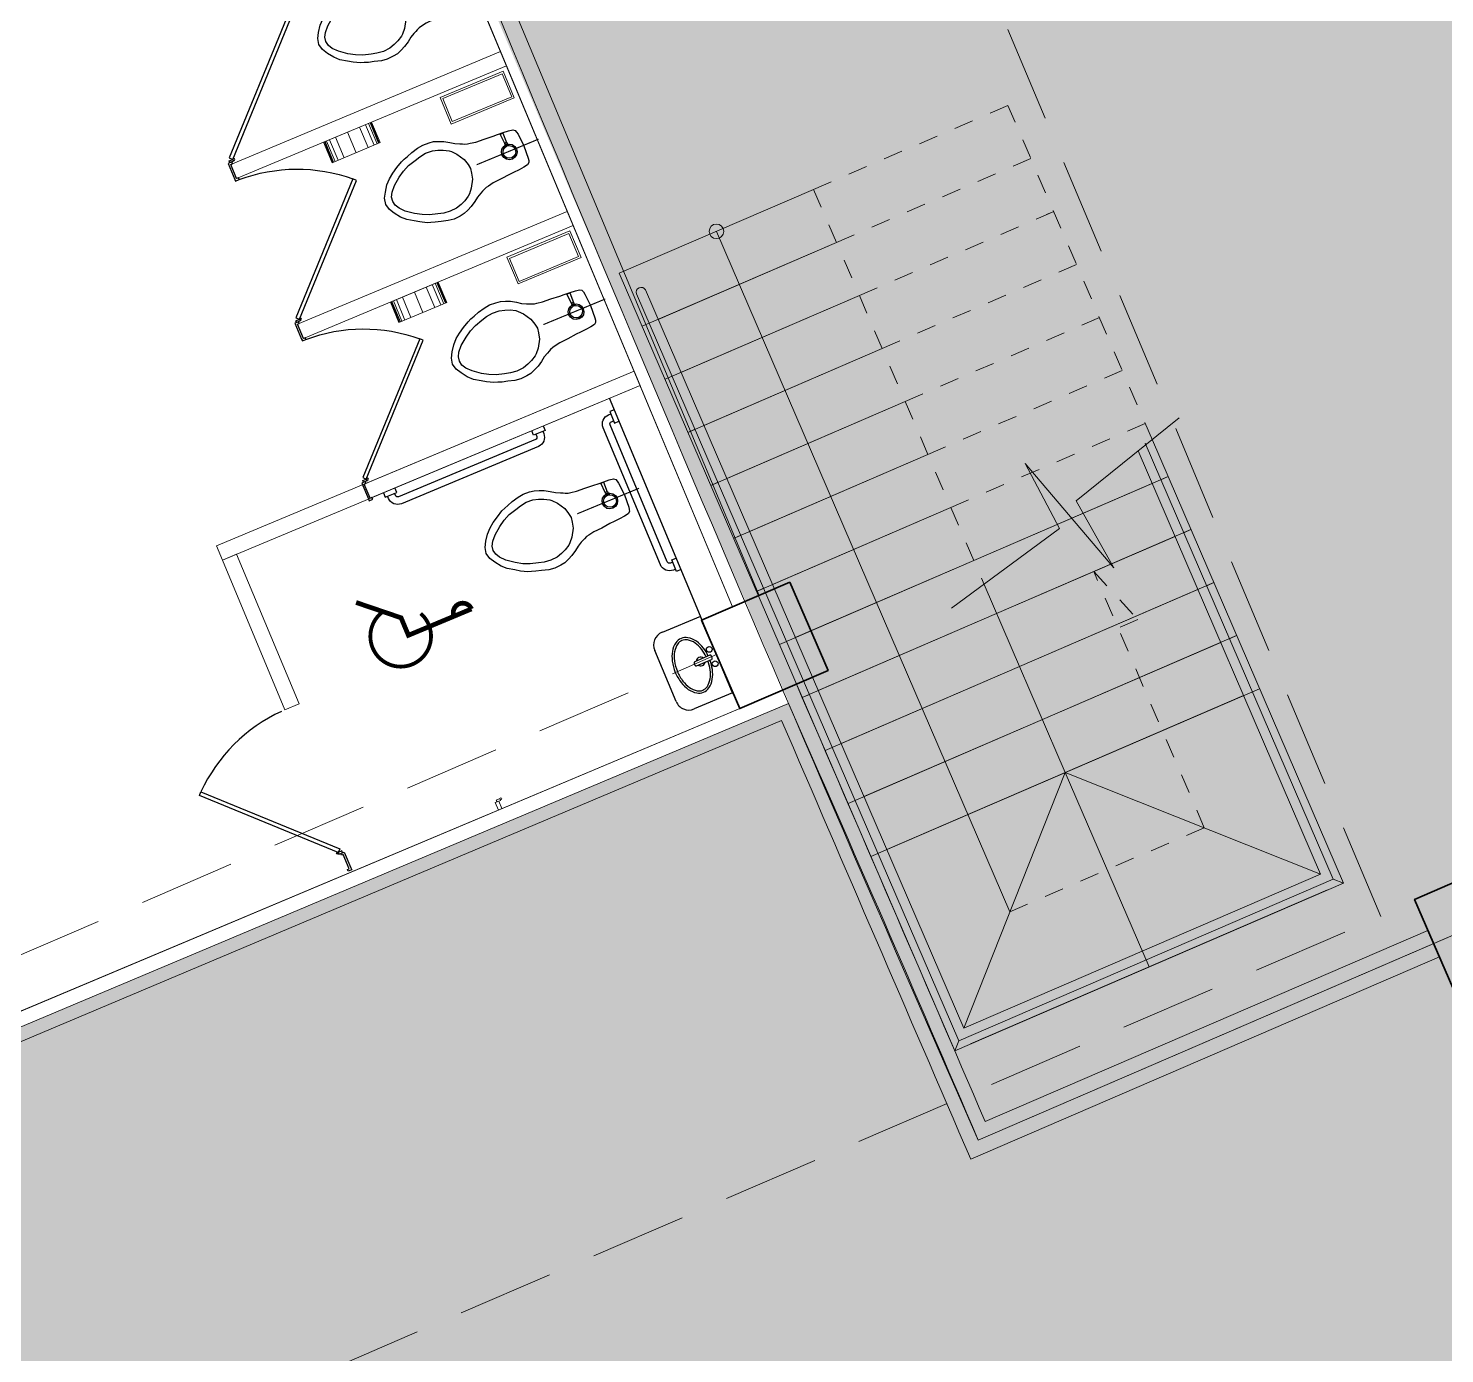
# Model space of a CAD drawing. Header units: metres. Extents: x 2 to 659295185, y -28 to 1124222152.
# Drawn here: x 655527.76 to 655535.12, y 1126304.49 to 1126311.37 of the extents above; entities that cross this region are included whole.
import ezdxf

# ---------------------------------------------------------------- set-up
doc = ezdxf.new("R2010")
doc.units = ezdxf.units.M
doc.header["$MEASUREMENT"] = 0
for name, pattern in [('CCSM_C1_CUERPO CK$0$HIDDEN', [0.375, 0.25, -0.125]), ('CCSM_C1_CUERPO FM$0$CONTINUA', [0]), ('CCSM_C1_CUERPO FM$0$DASHED', [0.75, 0.5, -0.25]), ('CCSM_C1_CUERPO NS$0$CONTINUA', [0]), ('CCSM_C1_CUERPO NS$0$DASHED', [0.75, 0.5, -0.25]), ('CONTINUA', [0]), ('DASHDOT', [1, 0.5, -0.25, 0, -0.25]), ('HIDDEN', [0.375, 0.25, -0.125])]:
    doc.linetypes.add(name, pattern=pattern)
doc.layers.get('0').update_dxf_attribs({"linetype": 'CONTINUOUS'})
for name, color, linetype, lineweight in [('- PUESTOS PARA DISCAPACITADOS', 141, 'CONTINUOUS', 0), ('CCSM_C1_CUERPO NS$0$A_AREAS DE SERVICIO', 2, 'CCSM_C1_CUERPO NS$0$CONTINUA', 30), ('CCSM_XREF ESTRUCTURA15$0$E-CA-COLUMNA', 2, 'CONTINUOUS', 35), ('CCSM_XREF ESTRUCTURA15$0$E-CM-COLUMNA', 2, 'CONTINUOUS', 35), ('CCSM_XREF ESTRUCTURA15$0$E-CS-COLUMNA', 2, 'CONTINUOUS', 35), ('LOCALES ASIGNADOS', 41, 'DASHDOT', 0), ('XREF ESCALERAS', 252, 'CONTINUOUS', 0)]:
    doc.layers.add(name, color=color, linetype=linetype, lineweight=lineweight)
for name, color, linetype in [('A-PARED', 2, 'CONTINUA'), ('A-SANITARIOS', 3, 'CONTINUOUS'), ('CCSM_C1_CUERPO FM$0$A-AREAS COMERCIALES', 151, 'CONTINUOUS'), ('CCSM_C1_CUERPO FM$0$A-PARED', 2, 'CCSM_C1_CUERPO FM$0$CONTINUA'), ('CCSM_C1_CUERPO FM$0$A-PROYECCIONES', 5, 'CCSM_C1_CUERPO FM$0$DASHED'), ('CCSM_C1_CUERPO NS$0$A-PARED', 2, 'CCSM_C1_CUERPO NS$0$CONTINUA'), ('CCSM_C1_CUERPO NS$0$A-PROYECCIONES', 5, 'CCSM_C1_CUERPO NS$0$DASHED'), ('CCSM_C1_CUERPO NS$0$A-SANITARIOS', 3, 'CONTINUOUS'), ('muretes', 24, 'CONTINUOUS'), ('PISOS', 8, 'CONTINUOUS')]:
    doc.layers.add(name, color=color, linetype=linetype)
doc.layers.add('CCSM_C1_CUERPO NS$0$A-AREAS SERVICIO', color=134, linetype='CONTINUOUS', plot=False)

# ---------------------------------------------------------------- blocks, each defined once
blk = doc.blocks.new('CCSM_C1_CUERPO NS$0$water')
at = {"linetype": 'Continuous'}
for p, q in [((-1.78, 25.69), (-2.85, 24.95)), ((-0.83, 26.23), (-1.78, 25.69)), ((-0.56, 25.01), (-1.32, 24.58)), ((0.24, 26.46), (-0.83, 26.23)), ((0.23, 25.12), (-0.56, 25.01)), ((1.01, 24.99), (0.23, 25.12)), ((1.3, 26.21), (0.24, 26.46)), ((1.76, 24.55), (1.01, 24.99)), ((2.24, 25.65), (1.3, 26.21)), ((3.29, 24.89), (2.24, 25.65)), ((-4.36, 23.23), (-5, 22.17)), ((-3.68, 24.13), (-4.36, 23.23)), ((-2.85, 24.95), (-3.68, 24.13)), ((-2.23, 23.76), (-3.26, 22.43)), ((-1.32, 24.58), (-2.23, 23.76)), ((2.65, 23.72), (1.76, 24.55)), ((3.67, 22.37), (2.65, 23.72)), ((4.11, 24.06), (3.29, 24.89)), ((4.85, 22.91), (4.11, 24.06)), ((5.4, 22.08), (4.85, 22.91)), ((-5.92, 20.41), (-6.12, 19.7)), ((-5.64, 21.04), (-5.92, 20.41)), ((-5, 22.17), (-5.64, 21.04)), ((-4.54, 20.12), (-4.95, 18.71)), ((-3.98, 21.3), (-4.54, 20.12)), ((-3.26, 22.43), (-3.98, 21.3)), ((4.36, 21.22), (3.67, 22.37)), ((4.9, 20.04), (4.36, 21.22)), ((5.29, 18.61), (4.9, 20.04)), ((6.01, 20.93), (5.4, 22.08)), ((6.21, 20.3), (6.01, 20.93)), ((6.48, 19.59), (6.21, 20.3)), ((-6.77, 17.5), (-6.94, 16.44)), ((-6.49, 18.72), (-6.77, 17.5)), ((-6.12, 19.7), (-6.49, 18.72)), ((-5.24, 17.69), (-5.4, 16.51)), ((-4.95, 18.71), (-5.24, 17.69)), ((5.55, 17.59), (5.29, 18.61)), ((5.7, 16.41), (5.55, 17.59)), ((6.74, 18.6), (6.48, 19.59)), ((7.09, 17.38), (6.74, 18.6)), ((-6.94, 16.44), (-6.87, 15.26)), ((-6.87, 15.26), (-6.76, 14.43)), ((-5.4, 16.51), (-5.34, 15.25)), ((-5.34, 15.25), (-5.07, 14.3)), ((5.32, 14.2), (5.61, 15.15)), ((5.61, 15.15), (5.7, 16.41)), ((7.02, 14.31), (7.14, 15.13)), ((7.23, 16.31), (7.09, 17.38)), ((7.14, 15.13), (7.23, 16.31)), ((-6.76, 14.43), (-6.45, 13.6)), ((-6.45, 13.6), (-6.11, 12.77)), ((-6.11, 12.77), (-5.56, 11.86)), ((-5.07, 14.3), (-4.72, 13.43)), ((-4.72, 13.43), (-4.22, 12.52)), ((-4.22, 12.52), (-3.95, 12.2)), ((4.44, 12.44), (4.96, 13.34)), ((4.96, 13.34), (5.32, 14.2)), ((5.77, 11.76), (6.33, 12.66)), ((6.33, 12.66), (6.7, 13.48)), ((6.7, 13.48), (7.02, 14.31)), ((-5.56, 11.86), (-5.02, 11.11)), ((-5.02, 11.11), (-4.63, 10.32)), ((-4.63, 10.32), (-4.44, 9.88)), ((-3.95, 12.2), (-3.16, 11.49)), ((-3.16, 11.49), (-1.79, 10.65)), ((-1.79, 10.65), (-0.73, 10.36)), ((-0.73, 10.36), (0.09, 10.2)), ((0.09, 10.2), (0.92, 10.35)), ((0.92, 10.35), (1.99, 10.61)), ((1.99, 10.61), (3.37, 11.43)), ((3.37, 11.43), (4.16, 12.13)), ((4.16, 12.13), (4.44, 12.44)), ((4.62, 9.8), (4.82, 10.23)), ((4.82, 10.23), (5.22, 11.02)), ((5.22, 11.02), (5.77, 11.76)), ((-4.44, 9.88), (-4.28, 9.57)), ((-4.28, 9.57), (-4.09, 9.05)), ((-4.09, 9.05), (-4.02, 8.58)), ((-4.02, 8.58), (-3.83, 7.59)), ((-3.83, 7.59), (-3.77, 6.02)), ((3.87, 5.95), (3.97, 7.52)), ((3.97, 7.52), (4.17, 8.51)), ((4.17, 8.51), (4.25, 8.98)), ((4.25, 8.98), (4.46, 9.49)), ((4.46, 9.49), (4.62, 9.8)), ((-3.77, 6.02), (-3.62, 4.36)), ((3.7, 4.3), (3.87, 5.95)), ((-3.62, 4.36), (-3.59, 3.54)), ((-3.59, 3.54), (-3.52, 2.47)), ((-1.67, 2.97), (-3.48, 3.1)), ((-3.48, 3.1), (-3.48, 2.55)), ((-3.48, 2.55), (-1.67, 2.61)), ((-1.67, 2.61), (-1.67, 2.97)), ((-1.39, 2.97), (-1.67, 2.97)), ((-1.67, 2.97), (-1.67, 2.57)), ((-1.67, 2.57), (-1.39, 2.57)), ((-1.39, 2.57), (-1.39, 2.97)), ((-1.35, 3.08), (-1.36, 2.45)), ((-1.23, 3.32), (-1.35, 2.81)), ((-1.23, 3.32), (-1.35, 2.81)), ((-1.15, 3.08), (-1.35, 3.08)), ((-1.35, 2.81), (-1.24, 2.26)), ((-1.35, 2.81), (-1.24, 2.26)), ((-0.95, 3.79), (-1.23, 3.32)), ((-0.95, 3.79), (-1.23, 3.32)), ((-1.16, 2.45), (-1.15, 3.08)), ((-0.99, 3.2), (-1.12, 2.81)), ((-0.99, 3.2), (-1.12, 2.81)), ((-1.12, 2.81), (-1, 2.37)), ((-1.12, 2.81), (-1, 2.37)), ((-0.76, 3.59), (-0.99, 3.2)), ((-0.76, 3.59), (-0.99, 3.2)), ((-0.48, 4.06), (-0.95, 3.79)), ((-0.48, 4.06), (-0.95, 3.79)), ((-0.4, 3.82), (-0.76, 3.59)), ((-0.4, 3.82), (-0.76, 3.59)), ((0.04, 4.17), (-0.48, 4.06)), ((0.04, 4.17), (-0.48, 4.06)), ((0.03, 3.9), (-0.4, 3.82)), ((0.03, 3.9), (-0.4, 3.82)), ((0.47, 3.81), (0.03, 3.9)), ((0.47, 3.81), (0.03, 3.9)), ((0.55, 4.05), (0.04, 4.17)), ((0.55, 4.05), (0.04, 4.17)), ((0.82, 3.58), (0.47, 3.81)), ((0.82, 3.58), (0.47, 3.81)), ((1.02, 3.77), (0.55, 4.05)), ((1.02, 3.77), (0.55, 4.05)), ((1.05, 3.18), (0.82, 3.58)), ((1.05, 3.18), (0.82, 3.58)), ((1.29, 3.3), (1.02, 3.77)), ((1.29, 3.3), (1.02, 3.77)), ((1.04, 2.35), (1.17, 2.78)), ((1.04, 2.35), (1.17, 2.78)), ((1.17, 2.78), (1.05, 3.18)), ((1.17, 2.78), (1.05, 3.18)), ((1.28, 2.23), (1.4, 2.78)), ((1.28, 2.23), (1.4, 2.78)), ((1.4, 2.78), (1.29, 3.3)), ((1.4, 2.78), (1.29, 3.3)), ((3.57, 2.41), (3.65, 3.47)), ((3.65, 3.47), (3.7, 4.3)), ((-3.52, 2.47), (-3.45, 1.49)), ((-3.45, 1.49), (-3.34, 0.74)), ((-3.34, 0.74), (-3.07, 0.38)), ((-3.07, 0.38), (-2.71, 0.26)), ((-2.71, 0.26), (-2.28, 0.18)), ((-2.28, 0.18), (0, 0)), ((-1.36, 2.45), (-1.16, 2.45)), ((-1.24, 2.26), (-0.97, 1.82)), ((-1.24, 2.26), (-0.97, 1.82)), ((-1, 2.37), (-0.77, 2.01)), ((-1, 2.37), (-0.77, 2.01)), ((-0.97, 1.82), (-0.5, 1.54)), ((-0.97, 1.82), (-0.5, 1.54)), ((-0.77, 2.01), (-0.42, 1.74)), ((-0.77, 2.01), (-0.42, 1.74)), ((-0.5, 1.54), (0.01, 1.42)), ((-0.5, 1.54), (0.01, 1.42)), ((-0.42, 1.74), (0.01, 1.65)), ((-0.42, 1.74), (0.01, 1.65)), ((0, 0), (2.28, 0.14)), ((0.01, 1.65), (0.45, 1.73)), ((0.01, 1.65), (0.45, 1.73)), ((0.01, 1.42), (0.53, 1.53)), ((0.01, 1.42), (0.53, 1.53)), ((0.45, 1.73), (0.81, 2)), ((0.45, 1.73), (0.81, 2)), ((0.53, 1.53), (1, 1.8)), ((0.53, 1.53), (1, 1.8)), ((0.81, 2), (1.04, 2.35)), ((0.81, 2), (1.04, 2.35)), ((1, 1.8), (1.28, 2.23)), ((1, 1.8), (1.28, 2.23)), ((2.28, 0.14), (2.72, 0.21)), ((2.72, 0.21), (3.07, 0.33)), ((3.07, 0.33), (3.35, 0.68)), ((3.35, 0.68), (3.48, 1.43)), ((3.48, 1.43), (3.57, 2.41))]:
    blk.add_line(p, q, dxfattribs=at)
at = {"linetype": 'Continuous', "const_width": 0.2}
blk.add_lwpolyline([(-0.09, -2.83), (-0.09, 8.98)], dxfattribs=at)
blk = doc.blocks.new('CCSM_C1_CUERPO NS$0$Cwc')
blk.add_lwpolyline([(0.0599, -1.5001), (0.6114, -0.9486), (0.6257, -0.9628), (0.0741, -1.5143)], close=True)
at = {"linetype": 'Continuous'}
for points in [[(0.04, -1.5202), (0.04, -1.5102), (0.05, -1.5102), (0.05, -1.5302), (-0.04, -1.5302), (-0.05, -1.5302), (-0.05, -1.5102), (-0.04, -1.5102), (-0.04, -1.5202)], [(0.05, -1.5202), (0.0599, -1.5202), (0.0599, -1.5001), (0.05, -1.5001)]]:
    blk.add_lwpolyline(points, close=True, dxfattribs=at)
blk.add_circle((0.0573, -1.4952), 0.005, dxfattribs=at)
blk.add_arc((-0.0034, -1.5406), 0.8539, 2.04075, 42.57009)
at = {"layer": 'CCSM_C1_CUERPO NS$0$A-SANITARIOS', "xscale": 0.02948293166271116, "yscale": 0.02948293166271116, "zscale": 0.02948293166271116, "rotation": 180.1952537620448}
blk.add_blockref('CCSM_C1_CUERPO NS$0$water', (0.4419, -0.0769), dxfattribs=at)
blk = doc.blocks.new('CCSM_XREF ESTRUCTURA15$0$CCSM_COLUMNA REC')
at = {"layer": 'CCSM_XREF ESTRUCTURA15$0$E-CA-COLUMNA'}
blk.add_lwpolyline([(-0.25, -0.25), (0.25, -0.25), (0.25, 0.25), (-0.25, 0.25)], close=True, dxfattribs=at)
blk = doc.blocks.new('stairs')
at = {"layer": 'XREF ESCALERAS'}
for p, q in [((655586.147, 1126406.5412), (655586.147, 1126404.0352)), ((655586.147, 1126406.5412), (655588.347, 1126406.5412)), ((655586.147, 1126406.5412), (655586.147, 1126404.0352)), ((655586.147, 1126406.5412), (655588.347, 1126406.5412)), ((655586.187, 1126406.5012), (655586.147, 1126406.5412)), ((655586.187, 1126406.5012), (655588.307, 1126406.5012)), ((655586.187, 1126406.5012), (655586.187, 1126404.0352)), ((655586.237, 1126406.5412), (655588.257, 1126406.5412)), ((655587.247, 1126405.4412), (655587.247, 1126406.5412)), ((655587.247, 1126405.4412), (655587.247, 1126406.5412)), ((655588.307, 1126406.5012), (655588.347, 1126406.5412)), ((655588.307, 1126406.5012), (655588.307, 1126402.2747)), ((655588.347, 1126406.5412), (655588.347, 1126402.1412)), ((655588.347, 1126406.5412), (655588.347, 1126402.1412)), ((655586.237, 1126406.4512), (655588.257, 1126406.4512)), ((655586.237, 1126406.4512), (655586.237, 1126404.0568)), ((655587.247, 1126405.4412), (655586.237, 1126406.4512)), ((655587.247, 1126405.4412), (655588.257, 1126406.4512)), ((655588.257, 1126406.4512), (655588.257, 1126402.2744)), ((655587.797, 1126402.1412), (655587.797, 1126405.9912)), ((655586.147, 1126405.4412), (655586.187, 1126405.4412)), ((655586.147, 1126405.4412), (655588.347, 1126405.4412)), ((655586.237, 1126405.4412), (655588.257, 1126405.4412)), ((655587.247, 1126404.3763), (655587.247, 1126405.4412)), ((655587.247, 1126404.3763), (655587.247, 1126405.4412)), ((655588.307, 1126405.4412), (655588.347, 1126405.4412)), ((655586.187, 1126405.1412), (655586.147, 1126405.1412)), ((655587.247, 1126405.1412), (655586.147, 1126405.1412)), ((655587.247, 1126405.1412), (655586.237, 1126405.1412)), ((655587.247, 1126405.1412), (655588.257, 1126405.1412)), ((655587.247, 1126405.1412), (655588.347, 1126405.1412)), ((655588.307, 1126405.1412), (655588.347, 1126405.1412)), ((655586.187, 1126404.8412), (655586.147, 1126404.8412)), ((655587.247, 1126404.8412), (655586.147, 1126404.8412)), ((655587.247, 1126404.8412), (655586.237, 1126404.8412)), ((655587.247, 1126404.8412), (655588.257, 1126404.8412)), ((655587.247, 1126404.8412), (655588.347, 1126404.8412)), ((655588.307, 1126404.8412), (655588.347, 1126404.8412)), ((655586.187, 1126404.5412), (655586.147, 1126404.5412)), ((655587.247, 1126404.5412), (655586.147, 1126404.5412)), ((655587.247, 1126404.5412), (655586.237, 1126404.5412)), ((655587.247, 1126404.5412), (655588.257, 1126404.5412)), ((655587.247, 1126404.5412), (655588.347, 1126404.5412)), ((655588.307, 1126404.5412), (655588.347, 1126404.5412)), ((655586.187, 1126404.2412), (655586.147, 1126404.2412)), ((655587.247, 1126404.2412), (655586.147, 1126404.2412)), ((655587.247, 1126404.2412), (655586.237, 1126404.2412)), ((655587.247, 1126404.2412), (655588.257, 1126404.2412)), ((655587.247, 1126404.2412), (655588.347, 1126404.2412)), ((655588.307, 1126404.2412), (655588.347, 1126404.2412)), ((655587.247, 1126403.9412), (655588.257, 1126403.9412)), ((655587.247, 1126403.9412), (655588.347, 1126403.9412)), ((655588.307, 1126403.9412), (655588.347, 1126403.9412)), ((655587.247, 1126403.6412), (655588.257, 1126403.6412)), ((655587.247, 1126403.6412), (655588.347, 1126403.6412)), ((655588.307, 1126403.6412), (655588.347, 1126403.6412)), ((655587.247, 1126403.3412), (655588.257, 1126403.3412)), ((655587.247, 1126403.3412), (655588.347, 1126403.3412)), ((655588.307, 1126403.3412), (655588.347, 1126403.3412)), ((655587.247, 1126403.0412), (655588.257, 1126403.0412)), ((655587.247, 1126403.0412), (655588.347, 1126403.0412)), ((655588.307, 1126403.0412), (655588.347, 1126403.0412)), ((655587.247, 1126402.7412), (655588.257, 1126402.7412)), ((655587.247, 1126402.7412), (655588.347, 1126402.7412)), ((655588.307, 1126402.7412), (655588.347, 1126402.7412)), ((655587.247, 1126402.4412), (655588.257, 1126402.4412)), ((655587.247, 1126402.4412), (655588.347, 1126402.4412)), ((655588.307, 1126402.4412), (655588.347, 1126402.4412)), ((655587.247, 1126402.1412), (655588.347, 1126402.1412)), ((655587.247, 1126402.1412), (655588.347, 1126402.1412))]:
    blk.add_line(p, q, dxfattribs=at)
at = {"layer": 'XREF ESCALERAS', "linetype": 'CCSM_C1_CUERPO CK$0$HIDDEN', "ltscale": 0.02}
for p, q in [((655587.247, 1126402.1412), (655587.247, 1126404.3763)), ((655587.247, 1126402.1412), (655587.247, 1126404.3763)), ((655586.147, 1126404.0352), (655586.147, 1126404.0318)), ((655586.187, 1126404.0352), (655586.187, 1126404.0429)), ((655586.187, 1126403.9412), (655586.147, 1126403.9412)), ((655586.187, 1126403.6412), (655586.147, 1126403.6412)), ((655586.187, 1126403.3412), (655586.147, 1126403.3412)), ((655586.187, 1126403.0412), (655586.147, 1126403.0412)), ((655586.187, 1126402.7412), (655586.147, 1126402.7412)), ((655586.187, 1126402.4412), (655586.147, 1126402.4412))]:
    blk.add_line(p, q, dxfattribs=at)
at = {"layer": 'XREF ESCALERAS', "linetype": 'HIDDEN', "ltscale": 0.02}
for p, q in [((655586.147, 1126404.0352), (655586.147, 1126402.1412)), ((655587.247, 1126403.9412), (655586.147, 1126403.9412)), ((655587.247, 1126403.6412), (655586.147, 1126403.6412)), ((655587.247, 1126403.3412), (655586.147, 1126403.3412)), ((655587.247, 1126403.0412), (655586.147, 1126403.0412)), ((655587.247, 1126402.7412), (655586.147, 1126402.7412)), ((655587.247, 1126402.4412), (655586.147, 1126402.4412)), ((655587.247, 1126402.1412), (655586.147, 1126402.1412)), ((655587.247, 1126402.1412), (655586.147, 1126402.1412))]:
    blk.add_line(p, q, dxfattribs=at)
at = {"layer": 'XREF ESCALERAS', "linetype": 'CCSM_C1_CUERPO CK$0$HIDDEN', "ltscale": 0.02}
blk.add_lwpolyline([(655587.797, 1126405.9912), (655586.697, 1126405.9912), (655586.697, 1126404.5412), (655586.5852, 1126404.8605), (655586.697, 1126404.8618)], dxfattribs=at)
at = {"layer": 'XREF ESCALERAS'}
blk.add_lwpolyline([(655585.9727, 1126403.9833), (655586.6357, 1126404.1676), (655586.5941, 1126404.5652), (655586.8024, 1126403.8847), (655586.7712, 1126404.2659), (655587.4507, 1126404.4236)], dxfattribs=at)
blk.add_circle((655587.797, 1126402.1412), 0.0379, dxfattribs=at)
blk.add_circle((655587.797, 1126402.1412), 0.0379, dxfattribs=at)
blk.add_arc((655588.282, 1126402.2763), 0.0251, 184.37255, 356.15875, dxfattribs=at)
blk = doc.blocks.new('A$C477957CC')
at = {"color": 17}
for p, q in [((0.0644, 0.089), (0.8356, 0.089)), ((0, 0.025), (0.0644, 0.025)), ((0, 0), (0, 0.025)), ((0.0127, 0.025), (0.0127, 0.0373)), ((0.0517, 0.025), (0.0517, 0.0373)), ((0.0644, 0.05), (0.8356, 0.05)), ((0.0644, 0.025), (0.0644, 0)), ((0.8356, 0.025), (0.8356, 0)), ((0.9, 0.025), (0.8356, 0.025)), ((0.8483, 0.0373), (0.8483, 0.025)), ((0.8873, 0.0373), (0.8873, 0.025)), ((0.9, 0), (0.9, 0.025))]:
    blk.add_line(p, q, dxfattribs=at)
at = {"color": 17, "extrusion": (0, 0, -1)}
for centre, major_axis, start_param, end_param in [((0.0644, 0.0373), (-0.0366, 0.0366), 5.497787, 7.068583), ((0.8356, 0.0373), (-0.0366, 0.0366), 0.785398, 2.356194), ((0.0644, 0.0373), (-0.00898, 0.00898), 5.497787, 7.068583), ((0.8356, 0.0373), (-0.00898, 0.00898), 0.785398, 2.356194)]:
    blk.add_ellipse(centre, major_axis=major_axis, ratio=1, start_param=start_param, end_param=end_param, dxfattribs=at)
blk = doc.blocks.new('lavabo')
at = {"layer": 'PISOS', "color": 17, "linetype": 'Continuous', "ltscale": 0.1}
for p, q in [((-0.152, 0.316), (-0.191, -0.282)), ((-0.152, 0.316), (0.148, 0.296)), ((0.241, 0.19), (0.214, -0.209)), ((-0.133, 0.024), (-0.134, 0.009)), ((-0.127, 0), (-0.008, -0.007)), ((-0.006, 0.024), (-0.125, 0.032)), ((0, 0), (0.001, 0.015)), ((-0.191, -0.282), (0.108, -0.302))]:
    blk.add_line(p, q, dxfattribs=at)
for points in [[(-0.114, 0, 0.050781), (-0.108, -0.068, 0.076871), (-0.085, -0.134, 0.107155), (-0.041, -0.185, 0.146462), (0.005, -0.202, 0.146462), (0.053, -0.191, 0.107155), (0.103, -0.147, 0.076871), (0.135, -0.084, 0.063889), (0.152, -0.001, 0.063889), (0.146, 0.084, 0.076871), (0.123, 0.151, 0.107155), (0.079, 0.201, 0.146462), (0.033, 0.219, 0.146462), (-0.015, 0.208, 0.107155), (-0.065, 0.163, 0.076871), (-0.097, 0.1, 0.053581), (-0.112, 0.031, 0.063889)], [(-0.098, -0.001, 0.050781), (-0.093, -0.065, 0.076871), (-0.071, -0.127, 0.107155), (-0.032, -0.172, 0.146462), (0.006, -0.186, 0.146462), (0.045, -0.177, 0.107155), (0.09, -0.137, 0.076871), (0.12, -0.079, 0.063889), (0.136, 0, 0.063889), (0.131, 0.081, 0.076871), (0.109, 0.143, 0.107155), (0.07, 0.189, 0.146462), (0.032, 0.203, 0.146462), (-0.007, 0.194, 0.107155), (-0.052, 0.154, 0.076871), (-0.082, 0.095, 0.053581), (-0.096, 0.029, 0.053581)]]:
    blk.add_lwpolyline(points, format="xyb", dxfattribs=at)
for centre in [(-0.134, 0.072), (-0.142, -0.04)]:
    blk.add_circle(centre, 0.0208, dxfattribs=at)
for centre, radius, start, end in [((0.141, 0.197), 0.1, 356.1912, 86.1912), ((-0.127, 0.008), 0.00799, 176.1912, 266.1912), ((-0.126, 0.024), 0.00799, 86.1912, 176.1912), ((-0.047, 0.011), 0.0319, 25.3676, 147.0148), ((-0.007, 0.016), 0.00799, 356.1912, 86.1912), ((-0.047, 0.011), 0.0319, 205.3676, 327.0148), ((-0.008, 0.001), 0.00799, 266.1912, 356.1912), ((0.115, -0.203), 0.1, 266.1912, 356.1912)]:
    blk.add_arc(centre, radius, start, end, dxfattribs=at)
blk = doc.blocks.new('water')
at = {"color": 17, "linetype": 'Continuous'}
for p, q in [((-1.78, 25.69), (-2.85, 24.95)), ((-0.83, 26.23), (-1.78, 25.69)), ((-0.56, 25.01), (-1.32, 24.58)), ((0.24, 26.46), (-0.83, 26.23)), ((0.23, 25.12), (-0.56, 25.01)), ((1.01, 24.99), (0.23, 25.12)), ((1.3, 26.21), (0.24, 26.46)), ((1.76, 24.55), (1.01, 24.99)), ((2.24, 25.65), (1.3, 26.21)), ((3.29, 24.89), (2.24, 25.65)), ((-4.36, 23.23), (-5, 22.17)), ((-3.68, 24.13), (-4.36, 23.23)), ((-2.85, 24.95), (-3.68, 24.13)), ((-2.23, 23.76), (-3.26, 22.43)), ((-1.32, 24.58), (-2.23, 23.76)), ((2.65, 23.72), (1.76, 24.55)), ((3.67, 22.37), (2.65, 23.72)), ((4.11, 24.06), (3.29, 24.89)), ((4.85, 22.91), (4.11, 24.06)), ((5.4, 22.08), (4.85, 22.91)), ((-5.92, 20.41), (-6.12, 19.7)), ((-5.64, 21.04), (-5.92, 20.41)), ((-5, 22.17), (-5.64, 21.04)), ((-4.54, 20.12), (-4.95, 18.71)), ((-3.98, 21.3), (-4.54, 20.12)), ((-3.26, 22.43), (-3.98, 21.3)), ((4.36, 21.22), (3.67, 22.37)), ((4.9, 20.04), (4.36, 21.22)), ((5.29, 18.61), (4.9, 20.04)), ((6.01, 20.93), (5.4, 22.08)), ((6.21, 20.3), (6.01, 20.93)), ((6.48, 19.59), (6.21, 20.3)), ((-6.77, 17.5), (-6.94, 16.44)), ((-6.49, 18.72), (-6.77, 17.5)), ((-6.12, 19.7), (-6.49, 18.72)), ((-5.24, 17.69), (-5.4, 16.51)), ((-4.95, 18.71), (-5.24, 17.69)), ((5.55, 17.59), (5.29, 18.61)), ((5.7, 16.41), (5.55, 17.59)), ((6.74, 18.6), (6.48, 19.59)), ((7.09, 17.38), (6.74, 18.6)), ((-6.94, 16.44), (-6.87, 15.26)), ((-6.87, 15.26), (-6.76, 14.43)), ((-5.4, 16.51), (-5.34, 15.25)), ((-5.34, 15.25), (-5.07, 14.3)), ((5.32, 14.2), (5.61, 15.15)), ((5.61, 15.15), (5.7, 16.41)), ((7.02, 14.31), (7.14, 15.13)), ((7.23, 16.31), (7.09, 17.38)), ((7.14, 15.13), (7.23, 16.31)), ((-6.76, 14.43), (-6.45, 13.6)), ((-6.45, 13.6), (-6.11, 12.77)), ((-6.11, 12.77), (-5.56, 11.86)), ((-5.07, 14.3), (-4.72, 13.43)), ((-4.72, 13.43), (-4.22, 12.52)), ((-4.22, 12.52), (-3.95, 12.2)), ((4.44, 12.44), (4.96, 13.34)), ((4.96, 13.34), (5.32, 14.2)), ((5.77, 11.76), (6.33, 12.66)), ((6.33, 12.66), (6.7, 13.48)), ((6.7, 13.48), (7.02, 14.31)), ((-5.56, 11.86), (-5.02, 11.11)), ((-5.02, 11.11), (-4.63, 10.32)), ((-4.63, 10.32), (-4.44, 9.88)), ((-3.95, 12.2), (-3.16, 11.49)), ((-3.16, 11.49), (-1.79, 10.65)), ((-1.79, 10.65), (-0.73, 10.36)), ((-0.73, 10.36), (0.09, 10.2)), ((0.09, 10.2), (0.92, 10.35)), ((0.92, 10.35), (1.99, 10.61)), ((1.99, 10.61), (3.37, 11.43)), ((3.37, 11.43), (4.16, 12.13)), ((4.16, 12.13), (4.44, 12.44)), ((4.62, 9.8), (4.82, 10.23)), ((4.82, 10.23), (5.22, 11.02)), ((5.22, 11.02), (5.77, 11.76)), ((-4.44, 9.88), (-4.28, 9.57)), ((-4.28, 9.57), (-4.09, 9.05)), ((-4.09, 9.05), (-4.02, 8.58)), ((-4.02, 8.58), (-3.83, 7.59)), ((-3.83, 7.59), (-3.77, 6.02)), ((3.87, 5.95), (3.97, 7.52)), ((3.97, 7.52), (4.17, 8.51)), ((4.17, 8.51), (4.25, 8.98)), ((4.25, 8.98), (4.46, 9.49)), ((4.46, 9.49), (4.62, 9.8)), ((-3.77, 6.02), (-3.62, 4.36)), ((3.7, 4.3), (3.87, 5.95)), ((-3.62, 4.36), (-3.59, 3.54)), ((-3.59, 3.54), (-3.52, 2.47)), ((-1.67, 2.97), (-3.48, 3.1)), ((-3.48, 3.1), (-3.48, 2.55)), ((-3.48, 2.55), (-1.67, 2.61)), ((-1.67, 2.61), (-1.67, 2.97)), ((-1.39, 2.97), (-1.67, 2.97)), ((-1.67, 2.97), (-1.67, 2.57)), ((-1.67, 2.57), (-1.39, 2.57)), ((-1.39, 2.57), (-1.39, 2.97)), ((-1.35, 3.08), (-1.36, 2.45)), ((-1.23, 3.32), (-1.35, 2.81)), ((-1.23, 3.32), (-1.35, 2.81)), ((-1.15, 3.08), (-1.35, 3.08)), ((-1.35, 2.81), (-1.24, 2.26)), ((-1.35, 2.81), (-1.24, 2.26)), ((-0.95, 3.79), (-1.23, 3.32)), ((-0.95, 3.79), (-1.23, 3.32)), ((-1.16, 2.45), (-1.15, 3.08)), ((-0.99, 3.2), (-1.12, 2.81)), ((-0.99, 3.2), (-1.12, 2.81)), ((-1.12, 2.81), (-1, 2.37)), ((-1.12, 2.81), (-1, 2.37)), ((-0.76, 3.59), (-0.99, 3.2)), ((-0.76, 3.59), (-0.99, 3.2)), ((-0.48, 4.06), (-0.95, 3.79)), ((-0.48, 4.06), (-0.95, 3.79)), ((-0.4, 3.82), (-0.76, 3.59)), ((-0.4, 3.82), (-0.76, 3.59)), ((0.04, 4.17), (-0.48, 4.06)), ((0.04, 4.17), (-0.48, 4.06)), ((0.03, 3.9), (-0.4, 3.82)), ((0.03, 3.9), (-0.4, 3.82)), ((0.47, 3.81), (0.03, 3.9)), ((0.47, 3.81), (0.03, 3.9)), ((0.55, 4.05), (0.04, 4.17)), ((0.55, 4.05), (0.04, 4.17)), ((0.82, 3.58), (0.47, 3.81)), ((0.82, 3.58), (0.47, 3.81)), ((1.02, 3.77), (0.55, 4.05)), ((1.02, 3.77), (0.55, 4.05)), ((1.05, 3.18), (0.82, 3.58)), ((1.05, 3.18), (0.82, 3.58)), ((1.29, 3.3), (1.02, 3.77)), ((1.29, 3.3), (1.02, 3.77)), ((1.04, 2.35), (1.17, 2.78)), ((1.04, 2.35), (1.17, 2.78)), ((1.17, 2.78), (1.05, 3.18)), ((1.17, 2.78), (1.05, 3.18)), ((1.28, 2.23), (1.4, 2.78)), ((1.28, 2.23), (1.4, 2.78)), ((1.4, 2.78), (1.29, 3.3)), ((1.4, 2.78), (1.29, 3.3)), ((3.57, 2.41), (3.65, 3.47)), ((3.65, 3.47), (3.7, 4.3)), ((-3.52, 2.47), (-3.45, 1.49)), ((-3.45, 1.49), (-3.34, 0.74)), ((-3.34, 0.74), (-3.07, 0.38)), ((-3.07, 0.38), (-2.71, 0.26)), ((-2.71, 0.26), (-2.28, 0.18)), ((-2.28, 0.18), (0, 0)), ((-1.36, 2.45), (-1.16, 2.45)), ((-1.24, 2.26), (-0.97, 1.82)), ((-1.24, 2.26), (-0.97, 1.82)), ((-1, 2.37), (-0.77, 2.01)), ((-1, 2.37), (-0.77, 2.01)), ((-0.97, 1.82), (-0.5, 1.54)), ((-0.97, 1.82), (-0.5, 1.54)), ((-0.77, 2.01), (-0.42, 1.74)), ((-0.77, 2.01), (-0.42, 1.74)), ((-0.5, 1.54), (0.01, 1.42)), ((-0.5, 1.54), (0.01, 1.42)), ((-0.42, 1.74), (0.01, 1.65)), ((-0.42, 1.74), (0.01, 1.65)), ((0, 0), (2.28, 0.14)), ((0.01, 1.65), (0.45, 1.73)), ((0.01, 1.65), (0.45, 1.73)), ((0.01, 1.42), (0.53, 1.53)), ((0.01, 1.42), (0.53, 1.53)), ((0.45, 1.73), (0.81, 2)), ((0.45, 1.73), (0.81, 2)), ((0.53, 1.53), (1, 1.8)), ((0.53, 1.53), (1, 1.8)), ((0.81, 2), (1.04, 2.35)), ((0.81, 2), (1.04, 2.35)), ((1, 1.8), (1.28, 2.23)), ((1, 1.8), (1.28, 2.23)), ((2.28, 0.14), (2.72, 0.21)), ((2.72, 0.21), (3.07, 0.33)), ((3.07, 0.33), (3.35, 0.68)), ((3.35, 0.68), (3.48, 1.43)), ((3.48, 1.43), (3.57, 2.41))]:
    blk.add_line(p, q, dxfattribs=at)
at = {"color": 17, "linetype": 'Continuous', "const_width": 0.2}
blk.add_lwpolyline([(-0.09, -2.83), (-0.09, 8.98)], dxfattribs=at)
blk = doc.blocks.new('MINUSVALIDO')
at = {"color": 17}
for points, const_width in [([(0.251, 3.869), (-0.283, 3.02), (-0.678, 2.955), (-0.445, 1.532, 1), (-0.51, 1.926, 1)], 0.1), ([(-0.068, 3.362, 2.864365), (-0.29, 2.596, 2.026438)], 0.08)]:
    blk.add_lwpolyline(points, format="xyb", dxfattribs=dict(at, const_width=const_width))

msp = doc.modelspace()

# ---------------------------------------------------------------- hatches: boundary and pattern name
at = {"layer": 'LOCALES ASIGNADOS'}
h = msp.add_hatch(color=256, dxfattribs=at)
edge = h.paths.add_edge_path()
edge.add_arc((219491.1056, 1054914.3756), 441878.9229, 9.308049718, 9.309563548, ccw=False)
edge.add_line((655551.8097, 1126384.9626), (655564.5398, 1126387.0492))
edge.add_line((655564.5398, 1126387.0492), (655562.5867, 1126398.9652))
edge.add_line((655562.5867, 1126398.9652), (655552.3922, 1126397.2942))
edge.add_line((655552.3922, 1126397.2942), (655552.4569, 1126396.8995))
edge.add_line((655552.4569, 1126396.8995), (655549.9212, 1126396.4839))
h = msp.add_hatch(color=256, dxfattribs=at)
edge = h.paths.add_edge_path()
edge.add_line((655551.1062, 1126298.8145), (655550.6588, 1126300.5608))
edge.add_arc((655571.2475, 1126323.7686), 31.0242, 217.27656, 228.42229, ccw=False)
edge.add_arc((655567.1626, 1126320.7728), 25.9594, 203.9575, 217.47569, ccw=False)
edge.add_line((655543.4396, 1126310.2317), (655532.6959, 1126305.596))
edge.add_arc((655815.9766, 1126429.1483), 309.052, 203.105828, 203.564314, ccw=False)
edge.add_line((655531.7163, 1126307.8668), (655522.794, 1126304.1117))
edge.add_arc((603859.0704, 1103270.5705), 56565.7525, 24.01875684, 24.0290273, ccw=False)
edge.add_line((655526.922, 1126294.8505), (655551.1062, 1126298.8145))
h = msp.add_hatch(color=256, dxfattribs=at)
edge = h.paths.add_edge_path()
edge.add_arc((655561.6353, 1126318.182), 19.8555, 198.13521, 203.60202, ccw=False)
edge.add_arc((655558.8076, 1126317.2617), 16.8818, 192.20098, 198.15425, ccw=False)
edge.add_arc((655555.9222, 1126316.6445), 13.9312, 184.43461, 192.22794, ccw=False)
edge.add_line((655542.0327, 1126315.5673), (655529.3291, 1126313.4852))
edge.add_arc((656102.0017, 1126553.2169), 620.8262, 202.7151193, 203.5067424)
edge.add_line((655532.6959, 1126305.596), (655543.4407, 1126310.2322))

# ---------------------------------------------------------------- linework, layer by layer
msp.add_lwpolyline([(655529.3694, 1126307.0907), (655528.6478, 1126307.3869), (655528.6555, 1126307.4055), (655529.377, 1126307.1093)], close=True)
at = {"linetype": 'Continuous'}
for points in [[(655529.3918, 1126307.0893), (655529.3879, 1126307.0984), (655529.3694, 1126307.0907), (655529.3732, 1126307.0815)], [(655529.3956, 1126307.0801), (655529.3864, 1126307.0762), (655529.3825, 1126307.0854), (655529.401, 1126307.0931), (655529.4357, 1126307.0101), (655529.4395, 1126307.0009), (655529.4211, 1126306.9932), (655529.4172, 1126307.0024), (655529.4265, 1126307.0062)]]:
    msp.add_lwpolyline(points, close=True, dxfattribs=at)
msp.add_circle((655529.3658, 1126307.0864), 0.005, dxfattribs=at)
msp.add_arc((655529.4312, 1126307.0479), 0.8539, 114.71831, 155.24766)
at = {"layer": 'A-PARED', "color": 17, "linetype": 'Continuous'}
msp.add_line((655531.2601, 1126308.2983), (655530.7786, 1126309.4507), dxfattribs=at)
at = {"layer": 'CCSM_C1_CUERPO FM$0$A-AREAS COMERCIALES', "lineweight": 5}
msp.add_lwpolyline([(655543.4407, 1126310.2322, -0.023858), (655542.7661, 1126312.0017, -0.025982), (655542.3071, 1126313.6939, -0.034018), (655542.0327, 1126315.5673), (655529.3642, 1126313.4909, 0.007491), (655532.6959, 1126305.596)], format="xyb", close=True, dxfattribs=at)
msp.add_lwpolyline([(655527.0883, 1126294.8777), (655551.1062, 1126298.8145), (655550.6588, 1126300.5608, -0.048671), (655546.5609, 1126304.9784, -0.059053), (655543.4396, 1126310.2317), (655532.6959, 1126305.596, 0.002628), (655531.7101, 1126307.8642), (655522.9288, 1126304.1665), (655527.0883, 1126294.8777)], format="xyb", dxfattribs=at)
at = {"layer": 'CCSM_C1_CUERPO FM$0$A-PARED', "lineweight": 5}
for points in [[(655531.7507, 1126307.9654, -0.000202), (655532.7319, 1126305.6927), (655535.033, 1126306.6857)], [(655531.6735, 1126307.7769, 0.000158), (655532.6569, 1126305.497), (655535.0925, 1126306.548)]]:
    msp.add_lwpolyline(points, format="xyb", dxfattribs=at)
at = {"layer": 'CCSM_C1_CUERPO FM$0$A-PROYECCIONES', "lineweight": 5}
for p, q in [((655534.7877, 1126306.7578), (655529.4988, 1126319.3397)), ((655523.8102, 1126302.0266), (655534.7877, 1126306.7578))]:
    msp.add_line(p, q, dxfattribs=at)
at = {"layer": 'CCSM_C1_CUERPO NS$0$A-AREAS SERVICIO', "lineweight": 5}
msp.add_lwpolyline([(655523.5331, 1126319.4172), (655522.953, 1126320.8005), (655522.3999, 1126320.568, 0.955412), (655523.6025, 1126317.2971), (655523.6876, 1126317.0948), (655522.2535, 1126316.4919), (655524.2792, 1126311.6438), (655523.7742, 1126311.4327), (655526.2009, 1126305.6281), (655531.4561, 1126307.8383), (655531.258, 1126308.2974), (655531.4184, 1126308.3675), (655526.5063, 1126320.1239), (655523.1752, 1126318.7236), (655522.9812, 1126319.1852)], format="xyb", close=True, dxfattribs=at)
at = {"layer": 'CCSM_C1_CUERPO NS$0$A-PARED', "lineweight": 5}
msp.add_line((655531.4561, 1126307.8383), (655526.2264, 1126305.6384), dxfattribs=at)
at = {"layer": 'CCSM_C1_CUERPO NS$0$A-PARED', "linetype": 'Continuous', "lineweight": 5}
for points in [[(655529.1915, 1126313.6971), (655531.4184, 1126308.3675)], [(655529.4651, 1126313.4315), (655531.5568, 1126308.4253)], [(655528.7363, 1126308.6841), (655530.9071, 1126309.5911), (655530.9379, 1126309.5173), (655528.7671, 1126308.6103), (655528.7671, 1126308.6103), (655528.7671, 1126308.6103), (655528.7363, 1126308.6841)], [(655528.8409, 1126308.6411), (655528.7671, 1126308.6103), (655529.0926, 1126307.8313), (655529.1663, 1126307.8623), (655528.8409, 1126308.6411)]]:
    msp.add_lwpolyline(points, dxfattribs=at)
for points in [[(655530.2131, 1126311.2519), (655530.2439, 1126311.1781), (655528.8413, 1126310.592), (655528.8104, 1126310.6659)], [(655530.56, 1126310.4215), (655530.5909, 1126310.3477), (655529.1883, 1126309.7616), (655529.1574, 1126309.8354)], [(655530.907, 1126309.591), (655530.9378, 1126309.5172), (655529.5352, 1126308.9312), (655529.5044, 1126309.005)]]:
    msp.add_lwpolyline(points, close=True, dxfattribs=at)
at = {"layer": 'CCSM_C1_CUERPO NS$0$A-PARED', "lineweight": 5}
msp.add_lwpolyline([(655522.8992, 1126304.0742), (655531.6735, 1126307.7769)], dxfattribs=at)
at = {"layer": 'CCSM_C1_CUERPO NS$0$A-PROYECCIONES', "lineweight": 5}
msp.add_lwpolyline([(655520.7764, 1126303.5629), (655531.3351, 1126308.1186)], dxfattribs=at)
at = {"layer": 'CCSM_C1_CUERPO NS$0$A-SANITARIOS', "linetype": 'Continuous', "lineweight": 5}
for p, q in [((655529.5714, 1126310.7724), (655529.527, 1126310.8786)), ((655529.5348, 1126310.8818), (655529.5791, 1126310.7757)), ((655529.583, 1126310.7773), (655529.5387, 1126310.8834)), ((655529.4001, 1126310.7009), (655529.3557, 1126310.807)), ((655529.4624, 1126310.7269), (655529.418, 1126310.833)), ((655529.5246, 1126310.7529), (655529.4803, 1126310.859)), ((655529.5558, 1126310.7659), (655529.5114, 1126310.872)), ((655529.3417, 1126310.6765), (655529.2974, 1126310.7826)), ((655529.3012, 1126310.7842), (655529.3456, 1126310.6781)), ((655529.3534, 1126310.6814), (655529.309, 1126310.7875)), ((655529.3689, 1126310.6879), (655529.3246, 1126310.794)), ((655529.8093, 1126309.8965), (655529.765, 1126310.0026)), ((655529.8716, 1126309.9225), (655529.8273, 1126310.0286)), ((655529.9028, 1126309.9355), (655529.8584, 1126310.0416)), ((655529.9183, 1126309.942), (655529.874, 1126310.0481)), ((655529.8818, 1126310.0514), (655529.9261, 1126309.9453)), ((655529.93, 1126309.9469), (655529.8857, 1126310.053)), ((655529.6887, 1126309.8461), (655529.6443, 1126309.9522)), ((655529.6482, 1126309.9538), (655529.6926, 1126309.8477)), ((655529.7003, 1126309.8509), (655529.656, 1126309.957)), ((655529.7159, 1126309.8574), (655529.6716, 1126309.9636)), ((655529.747, 1126309.8705), (655529.7027, 1126309.9766))]:
    msp.add_line(p, q, dxfattribs=at)
for points in [[(655530.2845, 1126311.012), (655529.957, 1126310.8751), (655529.8992, 1126311.0136), (655530.2267, 1126311.1504)], [(655530.2715, 1126311.0174), (655529.9624, 1126310.8882), (655529.9122, 1126311.0082), (655530.2213, 1126311.1373)], [(655529.5869, 1126310.7789), (655529.3378, 1126310.6749), (655529.2935, 1126310.781), (655529.5426, 1126310.8851)], [(655530.6315, 1126310.1816), (655530.304, 1126310.0447), (655530.2461, 1126310.1831), (655530.5737, 1126310.32)], [(655530.6184, 1126310.187), (655530.3093, 1126310.0578), (655530.2592, 1126310.1778), (655530.5683, 1126310.3069)], [(655529.9339, 1126309.9485), (655529.6848, 1126309.8444), (655529.6404, 1126309.9505), (655529.8896, 1126310.0546)]]:
    msp.add_lwpolyline(points, close=True, dxfattribs=at)
at = {"layer": 'CCSM_C1_CUERPO NS$0$A-SANITARIOS', "lineweight": 5}
for points in [[(655530.1855, 1126307.3496), (655530.204, 1126307.3574), (655530.2203, 1126307.3185), (655530.2017, 1126307.3107)], [(655530.1947, 1126307.3535), (655530.1909, 1126307.3626), (655530.2094, 1126307.3704), (655530.2132, 1126307.3612)]]:
    msp.add_lwpolyline(points, close=True, dxfattribs=at)
msp.add_circle((655530.215, 1126307.3699), 0.005, dxfattribs=at)
at = {"layer": 'CCSM_C1_CUERPO NS$0$A_AREAS DE SERVICIO', "lineweight": 5}
for points in [[(655531.4187, 1126308.3667), (655529.1915, 1126313.6971), (655527.7613, 1126313.0995), (655527.7035, 1126313.2379), (655529.1337, 1126313.8355), (655526.5061, 1126320.1244), (655524.2714, 1126319.185)], [(655523.0807, 1126316.8396), (655522.2535, 1126316.4919), (655524.2213, 1126311.7822), (655525.1323, 1126312.1629), (655525.1902, 1126312.0245), (655523.7742, 1126311.4328), (655526.2009, 1126305.6281), (655531.4561, 1126307.8383)]]:
    msp.add_lwpolyline(points, dxfattribs=at)

# ---------------------------------------------------------------- block references
at = {"layer": '- PUESTOS PARA DISCAPACITADOS', "color": 17, "xscale": 0.2461671022038754, "yscale": 0.2461671022038754, "zscale": 0.2461671022038754, "rotation": 103.3687308377021}
msp.add_blockref('MINUSVALIDO', (655530.4033, 1126308.5497), dxfattribs=at)
at = {"layer": 'A-SANITARIOS', "color": 17}
for p, rotation in [((655531.1506, 1126308.5608), 112.6762685679892), ((655530.4348, 1126309.3071), 202.6762684156015)]:
    msp.add_blockref('A$C477957CC', p, dxfattribs=dict(at, rotation=rotation))
at = {"layer": 'A-SANITARIOS', "color": 17, "xscale": -0.02948293192542333, "yscale": 0.02948293182998896, "zscale": 0.02948293166271116, "rotation": 112.4810147781152}
msp.add_blockref('water', (655530.8572, 1126308.9491), dxfattribs=at)
at = {"layer": 'CCSM_C1_CUERPO NS$0$A-SANITARIOS', "lineweight": 5, "xscale": -1, "rotation": 292.6762685443828}
for p in [(655530.2287, 1126311.2151), (655530.5757, 1126310.3847), (655530.9226, 1126309.5542)]:
    msp.add_blockref('CCSM_C1_CUERPO NS$0$Cwc', p, dxfattribs=at)
at = {"layer": 'CCSM_XREF ESTRUCTURA15$0$E-CM-COLUMNA', "lineweight": 5, "rotation": 203.33883429535}
msp.add_blockref('CCSM_XREF ESTRUCTURA15$0$CCSM_COLUMNA REC', (655535.2922, 1126306.7162), dxfattribs=at)
at = {"layer": 'CCSM_XREF ESTRUCTURA15$0$E-CS-COLUMNA', "lineweight": 5, "rotation": 203.3388343400235}
msp.add_blockref('CCSM_XREF ESTRUCTURA15$0$CCSM_COLUMNA REC', (655531.5866, 1126308.1668), dxfattribs=at)
at = {"layer": 'muretes', "color": 17, "xscale": 0.7185867318088376, "yscale": 0.7185867318088376, "zscale": 0.7185867318088376, "rotation": 206.4850384248523}
msp.add_blockref('lavabo', (655531.2194, 1126308.0746), dxfattribs=at)
at = {"layer": 'XREF ESCALERAS', "rotation": 203.341726630389}
msp.add_blockref('stairs', (811167.9607, 2420278.7813), dxfattribs=at)

doc.saveas('drawing.dxf')
